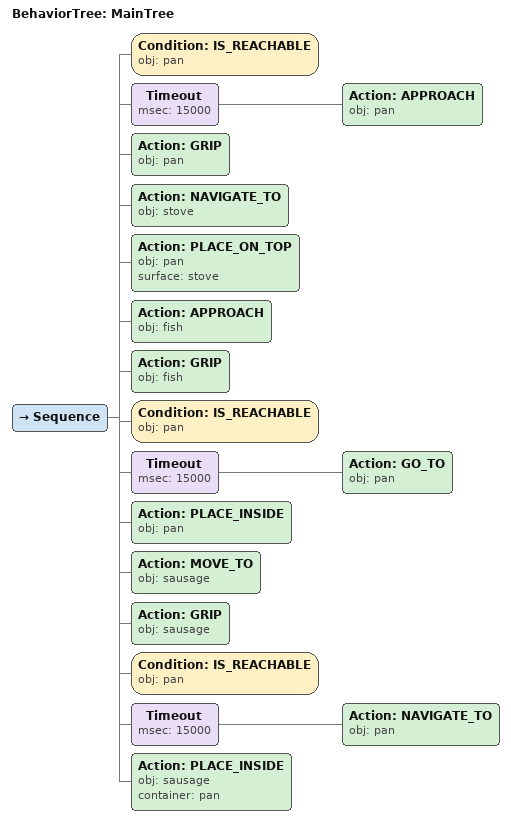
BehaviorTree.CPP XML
<root main_tree_to_execute="MainTree">
  <BehaviorTree ID="MainTree">
    <Sequence>
      <!-- Check pan is reachable before NAVIGATE_TO -->
      <Condition ID="IS_REACHABLE" obj="pan" />
      <!-- Timeout: NAVIGATE_TO pan within 15s -->
      <Timeout msec="15000">
        <!-- Navigate to pan -->
        <Action ID="APPROACH" obj="pan" />
      </Timeout>
      <!-- Approach pan -->
      <Action ID="GRIP" obj="pan" />
      <!-- Grip pan -->
      <Action ID="NAVIGATE_TO" obj="stove" />
      <!-- Place on stove -->
      <Action ID="PLACE_ON_TOP" obj="pan" surface="stove" />
      <!-- Place pan on stove -->
      <Action ID="APPROACH" obj="fish" />
      <!-- Approach fish -->
      <Action ID="GRIP" obj="fish" />
      <!-- Check pan is reachable before NAVIGATE_TO -->
      <Condition ID="IS_REACHABLE" obj="pan" />
      <!-- Timeout: NAVIGATE_TO pan within 15s -->
      <Timeout msec="15000">
        <!-- Navigate to pan -->
        <Action ID="GO_TO" obj="pan" />
      </Timeout>
      <!-- Grip fish -->
      <Action ID="PLACE_INSIDE" obj="pan" />
      <!-- Go to pan -->
      <Action ID="MOVE_TO" obj="sausage" />
      <!-- Grasp sausage -->
      <Action ID="GRIP" obj="sausage" />
      <!-- Check pan is reachable before NAVIGATE_TO -->
      <Condition ID="IS_REACHABLE" obj="pan" />
      <!-- Timeout: NAVIGATE_TO pan within 15s -->
      <Timeout msec="15000">
        <!-- Navigate to pan -->
        <Action ID="NAVIGATE_TO" obj="pan" />
      </Timeout>
      <!-- Move to sausage -->
      <Action ID="PLACE_INSIDE" obj="sausage" container="pan" />
    </Sequence>
  </BehaviorTree>
</root>
